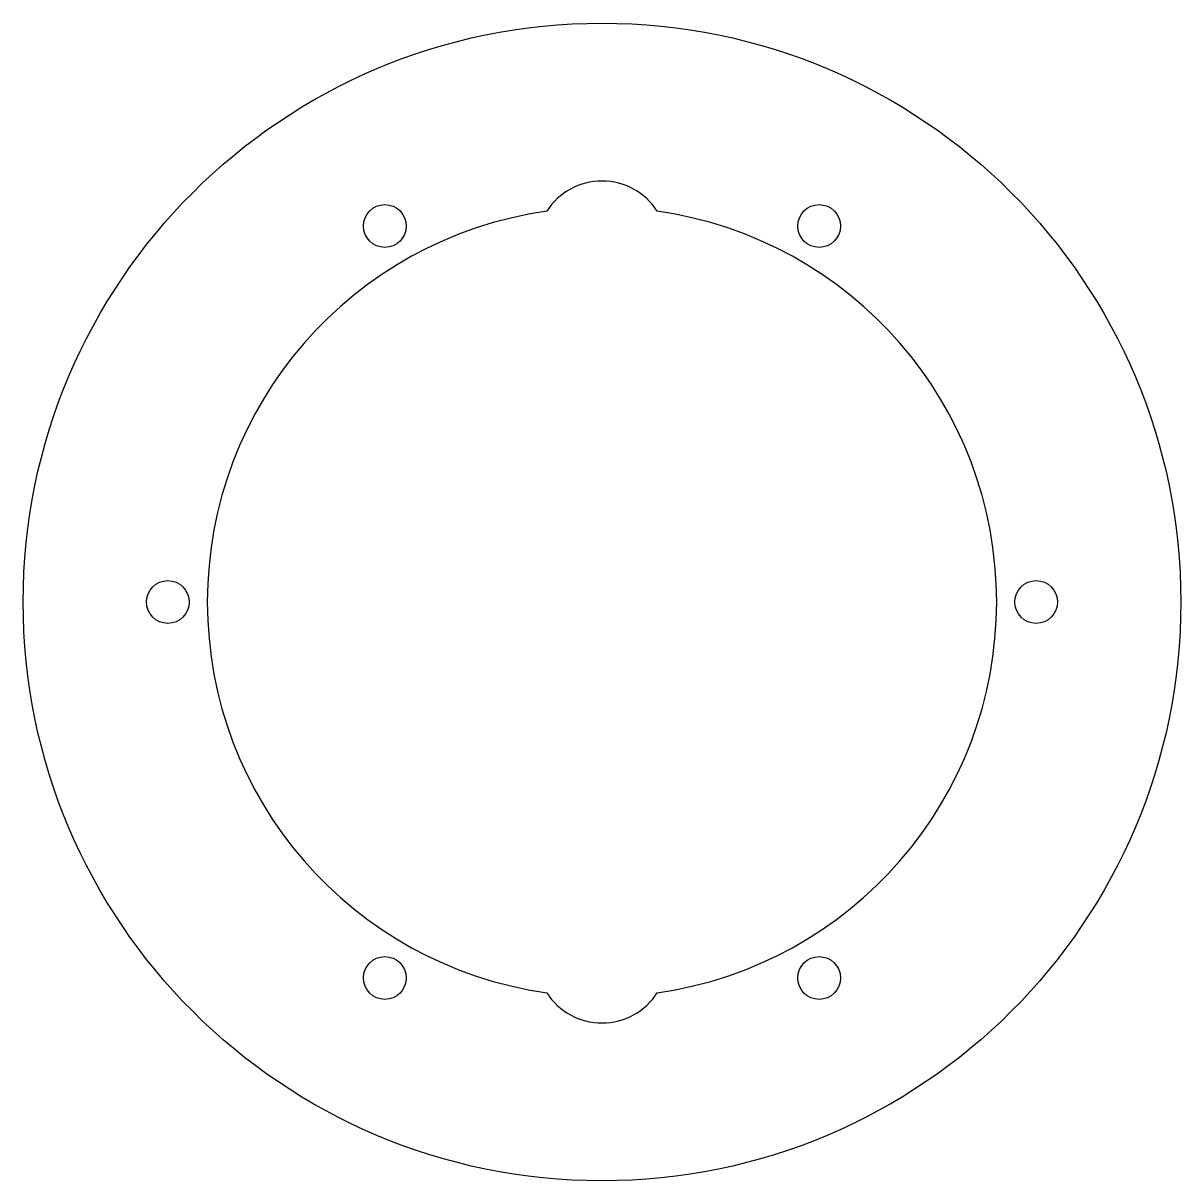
# Model space of a CAD drawing. Header units: millimetres. Extents: x -44 to 44, y -44 to 44.
import ezdxf

# ---------------------------------------------------------------- set-up
doc = ezdxf.new("R2010")
doc.units = ezdxf.units.MM

msp = doc.modelspace()

# ---------------------------------------------------------------- linework, layer by layer
for p, q in [((-4.206, 29.704), (-4.206, 29.704, -4)), ((-4.206, 29.704), (-4.206, 29.704, -4)), ((4.206, 29.704), (4.206, 29.704, -4)), ((4.206, 29.704), (4.206, 29.704, -4)), ((-15.688, 27.172), (-15.688, 27.172, -4)), ((-15.688, 27.172), (-15.688, 27.172, -4)), ((15.688, 27.172), (15.688, 27.172, -4)), ((15.688, 27.172), (15.688, 27.172, -4)), ((-31.375, 0), (-31.375, 0, -4)), ((-31.375, 0), (-31.375, 0, -4)), ((44, 0, -4), (44, 0)), ((44, 0, -4), (44, 0)), ((31.375, 0), (31.375, 0, -4)), ((31.375, 0), (31.375, 0, -4)), ((-15.688, -27.172), (-15.688, -27.172, -4)), ((-15.688, -27.172), (-15.688, -27.172, -4)), ((15.688, -27.172), (15.688, -27.172, -4)), ((15.688, -27.172), (15.688, -27.172, -4)), ((-4.206, -29.704), (-4.206, -29.704, -4)), ((-4.206, -29.704), (-4.206, -29.704, -4)), ((4.206, -29.704), (4.206, -29.704, -4)), ((4.206, -29.704), (4.206, -29.704, -4))]:
    msp.add_line(p, q)
for centre, radius in [((0, 0, -4), 44), ((0, 0), 44), ((0, 0, -4), 44), ((0, 0), 44), ((-16.5, 28.579, -4), 1.625), ((-16.5, 28.579), 1.625), ((-16.5, 28.579, -4), 1.625), ((-16.5, 28.579), 1.625), ((16.5, 28.579, -4), 1.625), ((16.5, 28.579), 1.625), ((16.5, 28.579, -4), 1.625), ((16.5, 28.579), 1.625), ((-33, 0, -4), 1.625), ((-33, 0), 1.625), ((-33, 0, -4), 1.625), ((-33, 0), 1.625), ((33, 0, -4), 1.625), ((33, 0), 1.625), ((33, 0, -4), 1.625), ((33, 0), 1.625), ((-16.5, -28.579, -4), 1.625), ((-16.5, -28.579), 1.625), ((-16.5, -28.579, -4), 1.625), ((-16.5, -28.579), 1.625), ((16.5, -28.579, -4), 1.625), ((16.5, -28.579), 1.625), ((16.5, -28.579, -4), 1.625), ((16.5, -28.579), 1.625)]:
    msp.add_circle(centre, radius)
for centre, radius, start, end in [((0, 27, -4), 5, 32.73408, 147.26592), ((0, 27), 5, 32.73408, 147.26592), ((0, 27, -4), 5, 32.73408, 147.26592), ((0, 27), 5, 32.73408, 147.26592), ((0, 0, -4), 30, 98.05932, 261.94068), ((0, 0), 30, 98.05932, 261.94068), ((0, 0, -4), 30, 98.05932, 261.94068), ((0, 0), 30, 98.05932, 261.94068), ((0, 0, -4), 30, -81.94068, 81.94068), ((0, 0), 30, -81.94068, 81.94068), ((0, 0, -4), 30, -81.94068, 81.94068), ((0, 0), 30, -81.94068, 81.94068), ((0, -27, -4), 5, -147.26592, -32.73408), ((0, -27), 5, -147.26592, -32.73408), ((0, -27, -4), 5, -147.26592, -32.73408), ((0, -27), 5, -147.26592, -32.73408)]:
    msp.add_arc(centre, radius, start, end)

doc.saveas('drawing.dxf')
